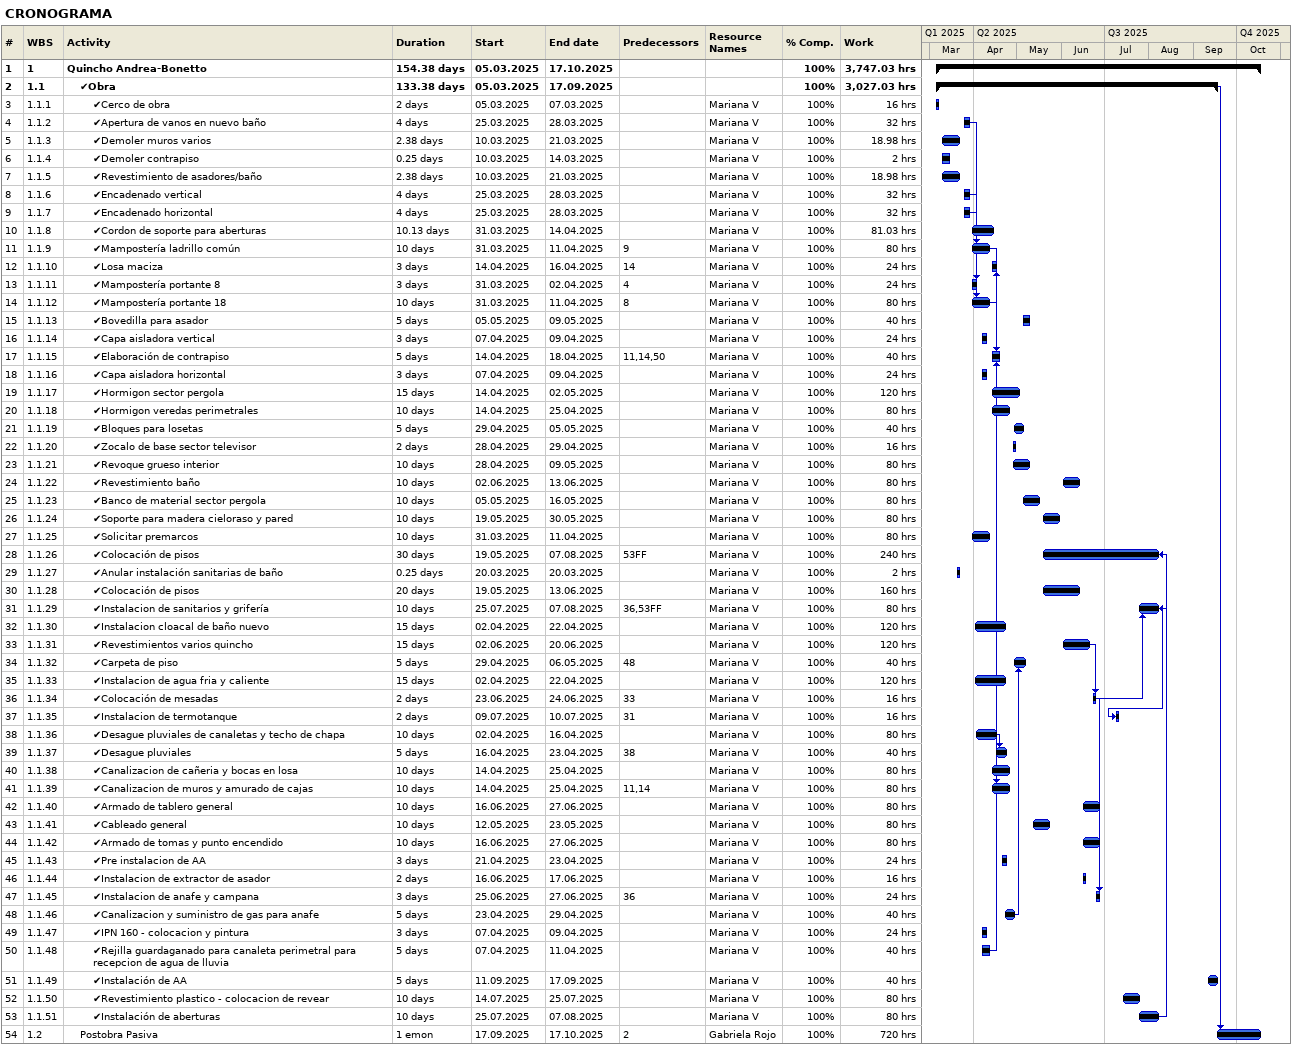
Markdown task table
CRONOGRAMA

| ID | WBS | Task | Duration | Start | Finish | Predecessors | Resources | % complete | Work (h) |
|---|---|---|---|---|---|---|---|---|---|
| 1 | 1 | **Quincho Andrea-Bonetto** | 154.38d | 2025-03-05 | 2025-10-17 |  |  | 100 | 3747.03 |
| 2 | 1.1 | **✔Obra** | 133.38d | 2025-03-05 | 2025-09-17 |  |  | 100 | 3027.03 |
| 3 | 1.1.1 | ✔Cerco de obra | 2d | 2025-03-05 | 2025-03-07 |  | Mariana V | 100 | 16 |
| 4 | 1.1.2 | ✔Apertura de vanos en nuevo baño | 4d | 2025-03-25 | 2025-03-28 |  | Mariana V | 100 | 32 |
| 5 | 1.1.3 | ✔Demoler muros varios | 2.38d | 2025-03-10 | 2025-03-21 |  | Mariana V | 100 | 18.98 |
| 6 | 1.1.4 | ✔Demoler contrapiso | 0.25d | 2025-03-10 | 2025-03-14 |  | Mariana V | 100 | 2 |
| 7 | 1.1.5 | ✔Revestimiento de asadores/baño | 2.38d | 2025-03-10 | 2025-03-21 |  | Mariana V | 100 | 18.98 |
| 8 | 1.1.6 | ✔Encadenado vertical | 4d | 2025-03-25 | 2025-03-28 |  | Mariana V | 100 | 32 |
| 9 | 1.1.7 | ✔Encadenado horizontal | 4d | 2025-03-25 | 2025-03-28 |  | Mariana V | 100 | 32 |
| 10 | 1.1.8 | ✔Cordon de soporte para aberturas | 10.13d | 2025-03-31 | 2025-04-14 |  | Mariana V | 100 | 81.03 |
| 11 | 1.1.9 | ✔Mampostería ladrillo común | 10d | 2025-03-31 | 2025-04-11 | 9 | Mariana V | 100 | 80 |
| 12 | 1.1.10 | ✔Losa maciza | 3d | 2025-04-14 | 2025-04-16 | 14 | Mariana V | 100 | 24 |
| 13 | 1.1.11 | ✔Mampostería portante 8 | 3d | 2025-03-31 | 2025-04-02 | 4 | Mariana V | 100 | 24 |
| 14 | 1.1.12 | ✔Mampostería portante 18 | 10d | 2025-03-31 | 2025-04-11 | 8 | Mariana V | 100 | 80 |
| 15 | 1.1.13 | ✔Bovedilla para asador | 5d | 2025-05-05 | 2025-05-09 |  | Mariana V | 100 | 40 |
| 16 | 1.1.14 | ✔Capa aisladora vertical | 3d | 2025-04-07 | 2025-04-09 |  | Mariana V | 100 | 24 |
| 17 | 1.1.15 | ✔Elaboración de contrapiso | 5d | 2025-04-14 | 2025-04-18 | 11, 14, 50 | Mariana V | 100 | 40 |
| 18 | 1.1.16 | ✔Capa aisladora horizontal | 3d | 2025-04-07 | 2025-04-09 |  | Mariana V | 100 | 24 |
| 19 | 1.1.17 | ✔Hormigon sector pergola | 15d | 2025-04-14 | 2025-05-02 |  | Mariana V | 100 | 120 |
| 20 | 1.1.18 | ✔Hormigon veredas perimetrales | 10d | 2025-04-14 | 2025-04-25 |  | Mariana V | 100 | 80 |
| 21 | 1.1.19 | ✔Bloques para losetas | 5d | 2025-04-29 | 2025-05-05 |  | Mariana V | 100 | 40 |
| 22 | 1.1.20 | ✔Zocalo de base sector televisor | 2d | 2025-04-28 | 2025-04-29 |  | Mariana V | 100 | 16 |
| 23 | 1.1.21 | ✔Revoque grueso interior | 10d | 2025-04-28 | 2025-05-09 |  | Mariana V | 100 | 80 |
| 24 | 1.1.22 | ✔Revestimiento baño | 10d | 2025-06-02 | 2025-06-13 |  | Mariana V | 100 | 80 |
| 25 | 1.1.23 | ✔Banco de material sector pergola | 10d | 2025-05-05 | 2025-05-16 |  | Mariana V | 100 | 80 |
| 26 | 1.1.24 | ✔Soporte para madera cieloraso y pared | 10d | 2025-05-19 | 2025-05-30 |  | Mariana V | 100 | 80 |
| 27 | 1.1.25 | ✔Solicitar premarcos | 10d | 2025-03-31 | 2025-04-11 |  | Mariana V | 100 | 80 |
| 28 | 1.1.26 | ✔Colocación de pisos | 30d | 2025-05-19 | 2025-08-07 | 53FF | Mariana V | 100 | 240 |
| 29 | 1.1.27 | ✔Anular instalación sanitarias de baño | 0.25d | 2025-03-20 | 2025-03-20 |  | Mariana V | 100 | 2 |
| 30 | 1.1.28 | ✔Colocación de pisos | 20d | 2025-05-19 | 2025-06-13 |  | Mariana V | 100 | 160 |
| 31 | 1.1.29 | ✔Instalacion de sanitarios y grifería | 10d | 2025-07-25 | 2025-08-07 | 36, 53FF | Mariana V | 100 | 80 |
| 32 | 1.1.30 | ✔Instalacion cloacal de baño nuevo | 15d | 2025-04-02 | 2025-04-22 |  | Mariana V | 100 | 120 |
| 33 | 1.1.31 | ✔Revestimientos varios quincho | 15d | 2025-06-02 | 2025-06-20 |  | Mariana V | 100 | 120 |
| 34 | 1.1.32 | ✔Carpeta de piso | 5d | 2025-04-29 | 2025-05-06 | 48 | Mariana V | 100 | 40 |
| 35 | 1.1.33 | ✔Instalacion de agua fria y caliente | 15d | 2025-04-02 | 2025-04-22 |  | Mariana V | 100 | 120 |
| 36 | 1.1.34 | ✔Colocación de mesadas | 2d | 2025-06-23 | 2025-06-24 | 33 | Mariana V | 100 | 16 |
| 37 | 1.1.35 | ✔Instalacion de termotanque | 2d | 2025-07-09 | 2025-07-10 | 31 | Mariana V | 100 | 16 |
| 38 | 1.1.36 | ✔Desague pluviales de canaletas y techo de chapa | 10d | 2025-04-02 | 2025-04-16 |  | Mariana V | 100 | 80 |
| 39 | 1.1.37 | ✔Desague pluviales | 5d | 2025-04-16 | 2025-04-23 | 38 | Mariana V | 100 | 40 |
| 40 | 1.1.38 | ✔Canalizacion de cañeria y bocas en losa | 10d | 2025-04-14 | 2025-04-25 |  | Mariana V | 100 | 80 |
| 41 | 1.1.39 | ✔Canalizacion de muros y amurado de cajas | 10d | 2025-04-14 | 2025-04-25 | 11, 14 | Mariana V | 100 | 80 |
| 42 | 1.1.40 | ✔Armado de tablero general | 10d | 2025-06-16 | 2025-06-27 |  | Mariana V | 100 | 80 |
| 43 | 1.1.41 | ✔Cableado general | 10d | 2025-05-12 | 2025-05-23 |  | Mariana V | 100 | 80 |
| 44 | 1.1.42 | ✔Armado de tomas y punto encendido | 10d | 2025-06-16 | 2025-06-27 |  | Mariana V | 100 | 80 |
| 45 | 1.1.43 | ✔Pre instalacion de AA | 3d | 2025-04-21 | 2025-04-23 |  | Mariana V | 100 | 24 |
| 46 | 1.1.44 | ✔Instalacion de extractor de asador | 2d | 2025-06-16 | 2025-06-17 |  | Mariana V | 100 | 16 |
| 47 | 1.1.45 | ✔Instalacion de anafe y campana | 3d | 2025-06-25 | 2025-06-27 | 36 | Mariana V | 100 | 24 |
| 48 | 1.1.46 | ✔Canalizacion y suministro de gas para anafe | 5d | 2025-04-23 | 2025-04-29 |  | Mariana V | 100 | 40 |
| 49 | 1.1.47 | ✔IPN 160 - colocacion y pintura | 3d | 2025-04-07 | 2025-04-09 |  | Mariana V | 100 | 24 |
| 50 | 1.1.48 | ✔Rejilla guardaganado para canaleta perimetral para recepcion de agua de lluvia | 5d | 2025-04-07 | 2025-04-11 |  | Mariana V | 100 | 40 |
| 51 | 1.1.49 | ✔Instalación de AA | 5d | 2025-09-11 | 2025-09-17 |  | Mariana V | 100 | 40 |
| 52 | 1.1.50 | ✔Revestimiento plastico - colocacion de revear | 10d | 2025-07-14 | 2025-07-25 |  | Mariana V | 100 | 80 |
| 53 | 1.1.51 | ✔Instalación de aberturas | 10d | 2025-07-25 | 2025-08-07 |  | Mariana V | 100 | 80 |
| 54 | 1.2 | Postobra Pasiva | 1emo | 2025-09-17 | 2025-10-17 | 2 | Gabriela Rojo | 100 | 720 |
